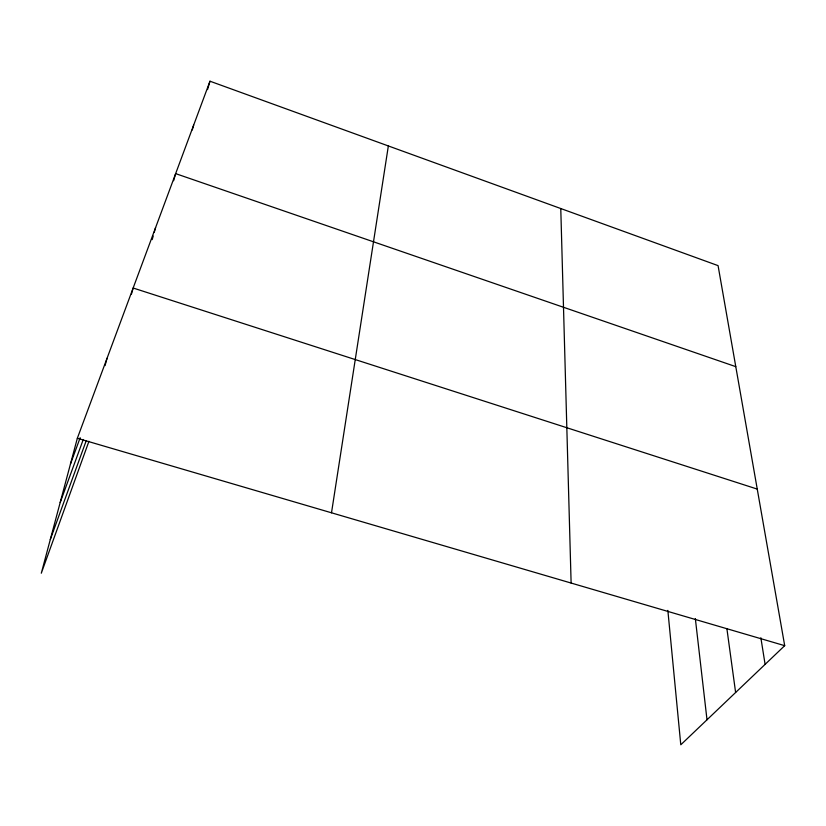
<?xml version="1.0" encoding="UTF-8"?>
<svg xmlns="http://www.w3.org/2000/svg" width="826" height="826" viewBox="0 0 826 826"><rect width="100%" height="100%" fill="white"/><g stroke="black" fill="none" stroke-linecap="round" stroke-linejoin="round"><path stroke-width="1.24" d="M331.505 512.801L388.354 145.944M667.852 610.404L680.789 744.794L784.7 645.674L718.073 265.631L209.98 81.206L77.334 438.276L41.3 573.223L88.94 441.301M105.057 365.598L107.07 358.247M131.458 294.097L133.151 288.016L757.246 489.085M152.201 239.623L153.213 236.019M154.235 232.416L155.587 227.615M173.615 180.718L175.649 173.625L735.79 366.651M192.272 129.961L193.676 125.087M207.543 89.569L209.98 81.206M50.293 539.533L86.224 440.712M60.195 502.487L83.261 439.504M70.468 464.016L80.174 437.728M77.334 438.276L784.7 645.674M760.86 637.755L765.103 664.372M726.901 628.71L735.615 692.487M695.337 618.571L707.004 719.787M560.771 208.534L571.117 583.053"/></g></svg>
